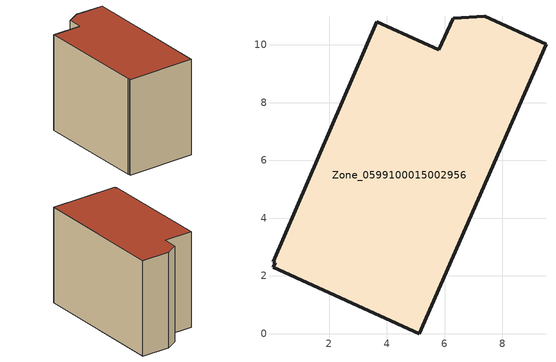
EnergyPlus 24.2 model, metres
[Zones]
Zone_0599100015002956
 floor ground (C_G): 0.14,2.45 0.07,2.48 3.65,10.81 5.8,9.83 6.3,10.92 7.38,10.98 9.51,10.02 5.13,0 0.06,2.3 z0.86
 wall outside (C_F): 9.51,10.02 7.38,10.98 6.3,10.92 5.8,9.83 3.65,10.81 0.07,2.48 0.14,2.45 0.06,2.3 5.13,0 9.51,10.02 z0.86:8.74
 roof outside (C_R): 0.14,2.45 0.06,2.3 5.13,0 9.51,10.02 7.38,10.98 6.3,10.92 5.8,9.83 3.65,10.81 0.07,2.48 z8.74
[BUILDING]
Pand.0599100015002956: North Axis=0; Terrain=City; Loads Convergence Tolerance Value=0.04; Temperature Convergence Tolerance Value=0.4; Solar Distribution=FullExterior; Maximum Number of Warmup Days=25; Minimum Number of Warmup Days=1
[Site:Location]
Rotterdam.The.Hague.AP_ZH_NLD Design_Conditions: Latitude=51.96; Longitude=4.45; Time Zone=1; Elevation=-4.5
[SITE:GROUNDTEMPERATURE:BUILDINGSURFACE]
18, 18, 18, 18, 18, 18, 18, 18, 18, 18, 18, 18
[MATERIAL] Thermal Absorptance=0.9; Solar Absorptance=0.7; Visible Absorptance=0.7
Name | Roughness | Thickness | Conductivity | Density | Specific Heat
G.TC.1965-1974 | MediumSmooth | 0.15 | 0.882353 | 540 | 1210
F.TC.1965-1974 | Rough | 0.3 | 0.697674 | 1920 | 840
R.TC.1965-1974 | MediumRough | 0.2 | 0.232558 | 1500 | 1000
[CONSTRUCTION]
C_G: G.TC.1965-1974
C_F: F.TC.1965-1974
C_R: R.TC.1965-1974
[ZONE]
Zone_0599100015002956: Type=1; Multiplier=1; Ceiling Height=Autocalculate; Volume=Autocalculate; Floor Area=autocalculate; Part of Total Floor Area=Yes
[ZONEINFILTRATION:DESIGNFLOWRATE]
Infil_Zone_0599100015002956: Zone or ZoneList or Space or SpaceList=Zone_0599100015002956; Schedule=AlwaysOn; Design Flow Rate Calculation Method=Flow/Area; Flow Rate per Floor Area=0.003; Constant Term Coefficient=1; Temperature Term Coefficient=0; Velocity Term Coefficient=0; Velocity Squared Term Coefficient=0
[HVACTEMPLATE:ZONE:IDEALLOADSAIRSYSTEM]
Zone_0599100015002956: Maximum Heating Supply Air Temperature=50; Minimum Cooling Supply Air Temperature=13; Maximum Heating Supply Air Humidity Ratio=0.0156; Minimum Cooling Supply Air Humidity Ratio=0.0077; Heating Limit=NoLimit; Cooling Limit=NoLimit; Dehumidification Control Type=ConstantSensibleHeatRatio; Cooling Sensible Heat Ratio=0.7; Dehumidification Setpoint=60; Humidification Control Type=None; Humidification Setpoint=30; Outdoor Air Method=None; Outdoor Air Flow Rate per Person=0.00944; Outdoor Air Flow Rate per Zone Floor Area=0; Outdoor Air Flow Rate per Zone=0; Demand Controlled Ventilation Type=None; Outdoor Air Economizer Type=NoEconomizer; Heat Recovery Type=None; Sensible Heat Recovery Effectiveness=0.7; Latent Heat Recovery Effectiveness=0.65
[ZONECONTROL:THERMOSTAT]
ThermostatControl_Zone_0599100015002956: Zone or ZoneList=Zone_0599100015002956; Control Type Schedule=DualSetpointControlType; Control 1=Thermostat_Zone_0599100015002956; Temperature Difference Between Cutout And Setpoint=0
[THERMOSTATSETPOINT:DUALSETPOINT]
Thermostat_Zone_0599100015002956: Heating Setpoint Temperature Schedule=HeatingSetpoint_Zone_0599100015002956; Cooling Setpoint Temperature Schedule=CoolingSetpoint_Zone_0599100015002956
[SCHEDULE:COMPACT]
HeatingSetpoint_Zone_0599100015002956: Through: 12/31, For: AllDays, Until: 24:00, 21
CoolingSetpoint_Zone_0599100015002956: Through: 12/31, For: AllDays, Until: 24:00, 24
DualSetpointControlType: Through: 12/31, For: AllDays, Until: 24:00, 4
AlwaysOn: Through: 12/31, For: AllDays, Until: 24:00, 1
